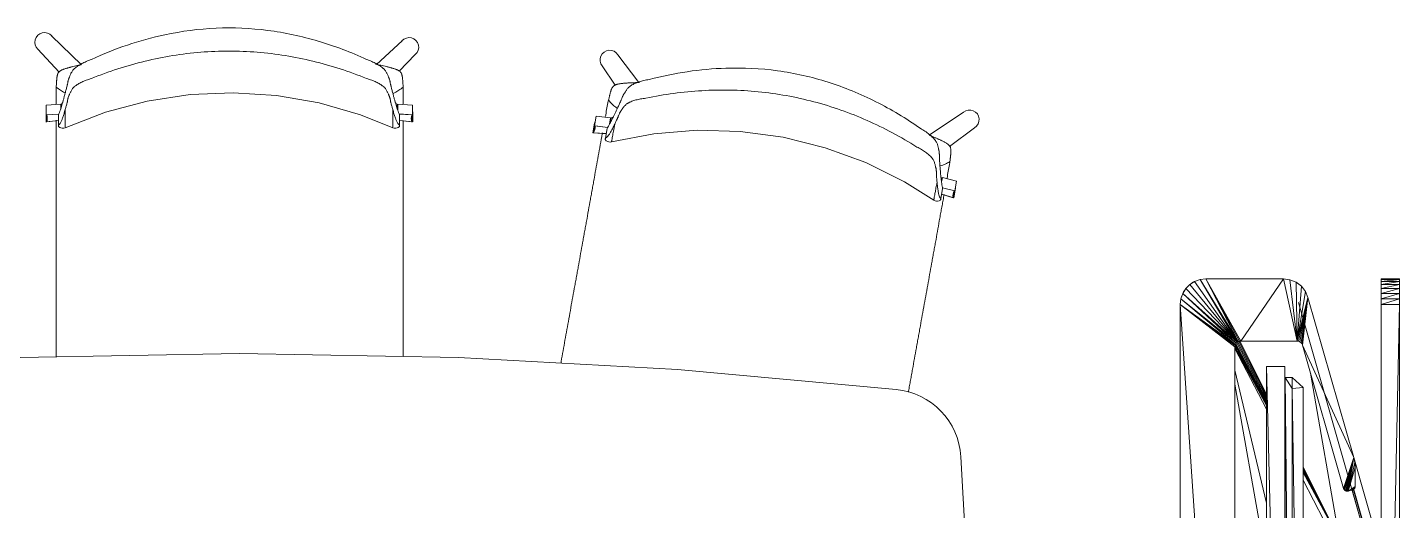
# Model space of a CAD drawing. Header units: millimetres. Extents: x 90978 to 295199, y -4084 to 97293.
# Drawn here: x 170091 to 171967, y 18810 to 19471 of the extents above; entities that cross this region are included whole.
import ezdxf

# ---------------------------------------------------------------- set-up
doc = ezdxf.new("R2010")
doc.units = ezdxf.units.MM
doc.header["$MEASUREMENT"] = 0
doc.layers.get('0').update_dxf_attribs({"linetype": 'CONTINUOUS'})
for name, color, linetype, lineweight in [('A-DETL-THIN', 8, 'CONTINUOUS', 9), ('G-IMPT', 8, 'CONTINUOUS', 9), ('I-FURN', 8, 'CONTINUOUS', 9)]:
    doc.layers.add(name, color=color, linetype=linetype, lineweight=lineweight)

# ---------------------------------------------------------------- blocks, each defined once
blk = doc.blocks.new('Synergy Type 3 - Desk Type 3_dwg_Family - 607669-310583-_3D_-V219-Level 0')
at = {"layer": 'G-IMPT'}
for p, q in [((20.5, -395.5), (328.8, -307.4)), ((29.8, -392.8), (72.1, -380.7)), ((29.8, -392.8), (72.1, -381)), ((30.3, -394.7), (73.5, -382.4))]:
    blk.add_line(p, q, dxfattribs=at)
blk = doc.blocks.new('Synergy Type 3 - Desk Type 3_dwg_Family - 609077-310585-_3D_-768214-Level 0')
at = {"layer": 'G-IMPT'}
for p, q in [((337, -147.7), (335, -146.9)), ((343.4, -150.4), (345.1, -151.7)), ((349.4, -154.9), (350.7, -156)), ((350.7, -156), (351.7, -157.3)), ((355, -161.5), (356.3, -163.2)), ((358.9, -169.6), (359.8, -171.7)), ((116.4, -383.1), (4.4, -415.1))]:
    blk.add_line(p, q, dxfattribs=at)
blk = doc.blocks.new('Synergy Type 3 - Desk Type 3_dwg_Family - 641585-310597-_3D_-768220-Level 0')
at = {"layer": 'G-IMPT'}
for p, q in [((240.9, -263.7), (-739.1, -263.7)), ((240.9, -263.7), (-739.1, -288.7)), ((240.9, -263.7), (240.9, -288.7)), ((-739.1, -288.7), (240.9, -288.7)), ((-724.1, -289.3), (225.9, -288.7)), ((225.9, -289.3), (-724.1, -289.3)), ((210.9, -298.7), (-710.5, -313.7)), ((225.9, -289.3), (-709.1, -298.7)), ((210.9, -298.7), (-709.1, -298.7)), ((-209.1, -288.7), (225.9, -288.7)), ((225.9, -289.3), (210.9, -298.7)), ((210.9, -298.7), (225.9, -298.7)), ((210.9, -298.7), (212.4, -313.7)), ((225.9, -298.7), (212.4, -313.7)), ((225.9, -289.3), (225.9, -288.7)), ((225.9, -289.3), (225.9, -298.7)), ((212.4, -313.7), (-16.1, -313.7))]:
    blk.add_line(p, q, dxfattribs=at)
blk = doc.blocks.new('Synergy Type 3 - Desk Type 3_dwg_Family - 678409-310601-_3D_-V204-Level 0')
at = {"layer": 'G-IMPT'}
for p, q in [((325.9, -145.7), (-824.1, -145.7)), ((325.9, -145.7), (-766.1, -220.7)), ((325.9, -145.7), (267.9, -220.7)), ((325.9, -145.7), (269.7, -220.9)), ((325.9, -145.7), (271.4, -221.5)), ((333.7, -146.6), (271.4, -221.5)), ((333.7, -146.6), (272.9, -222.5)), ((341.1, -149.2), (272.9, -222.5)), ((341.1, -149.2), (274.2, -223.7)), ((333.7, -146.6), (325.9, -145.7)), ((341.1, -149.2), (333.7, -146.6)), ((347.8, -153.3), (341.1, -149.2)), ((347.8, -153.3), (274.2, -223.7)), ((353.3, -158.9), (274.2, -223.7)), ((357.5, -165.5), (274.2, -223.7)), ((353.3, -158.9), (347.8, -153.3)), ((357.5, -165.5), (353.3, -158.9)), ((360.1, -172.9), (357.5, -165.5)), ((360.1, -172.9), (274.2, -223.7)), ((360.1, -172.9), (275.2, -225.2)), ((360.9, -180.7), (275.2, -225.2)), ((360.9, -180.7), (275.7, -226.9)), ((360.9, -180.7), (275.9, -228.7)), ((360.9, -180.7), (360.1, -172.9)), ((360.9, -180.7), (360.9, -286.9)), ((-766.1, -220.7), (267.9, -220.7)), ((269.7, -220.9), (267.9, -220.7)), ((269.7, -220.9), (271.4, -221.5)), ((271.4, -221.5), (272.9, -222.5)), ((272.9, -222.5), (274.2, -223.7)), ((274.2, -223.7), (275.2, -225.2)), ((275.2, -225.2), (275.7, -226.9)), ((275.7, -226.9), (275.9, -228.7)), ((275.9, -228.7), (275.9, -305.5)), ((275.9, -228.7), (360.9, -286.9)), ((275.9, -305.5), (360.9, -286.9)), ((275.9, -305.5), (359.8, -295.8)), ((359.8, -295.8), (356.4, -304.2)), ((359.8, -295.8), (360.9, -286.9)), ((270.1, -313.2), (74, -369.2)), ((116.4, -383.1), (270.1, -313.2)), ((272, -312.4), (270.1, -313.2)), ((270.1, -313.2), (335.6, -320.5)), ((273.7, -311.1), (272, -312.4)), ((272, -312.4), (335.6, -320.5)), ((274.9, -309.5), (273.7, -311.1)), ((273.7, -311.1), (335.6, -320.5)), ((275.7, -307.6), (274.9, -309.5)), ((274.9, -309.5), (335.6, -320.5)), ((275.7, -307.6), (275.9, -305.5)), ((275.7, -307.6), (335.6, -320.5)), ((275.9, -305.5), (356.4, -304.2)), ((275.9, -305.5), (335.6, -320.5)), ((275.9, -305.5), (350.9, -311.4)), ((275.9, -305.5), (343.8, -316.9)), ((335.6, -320.5), (343.8, -316.9)), ((350.9, -311.4), (343.8, -316.9)), ((356.4, -304.2), (350.9, -311.4)), ((116.4, -383.1), (335.6, -320.5)), ((70.3, -374.1), (70.5, -372.8)), ((70.3, -374.1), (70.4, -374.7)), ((116.4, -383.1), (70.3, -374.1)), ((70.4, -374.7), (70.5, -375.4)), ((116.4, -383.1), (70.4, -374.7)), ((71, -371.6), (70.5, -372.8)), ((116.4, -383.1), (70.5, -372.8)), ((71, -371.6), (71.8, -370.6)), ((116.4, -383.1), (71, -371.6)), ((72.8, -369.8), (71.8, -370.6)), ((116.4, -383.1), (71.8, -370.6)), ((74, -369.2), (72.8, -369.8)), ((116.4, -383.1), (72.8, -369.8)), ((116.4, -383.1), (74, -369.2)), ((72.2, -381.4), (70.5, -375.4)), ((109.6, -384.6), (70.5, -375.4)), ((116.4, -383.1), (70.5, -375.4)), ((102.7, -385), (70.5, -375.4)), ((77.1, -385), (70.5, -375.4)), ((72.8, -382.6), (72.2, -381.4)), ((72.2, -381.4), (72.8, -382.6)), ((72.8, -382.6), (72.2, -381.4)), ((72.2, -381.4), (77.1, -385)), ((72.8, -382.6), (73.6, -383.6)), ((72.8, -382.6), (73.6, -383.6)), ((72.8, -382.6), (77.1, -385)), ((72.8, -382.6), (73.6, -383.6)), ((72.8, -382.6), (77.1, -385)), ((73.6, -383.6), (74.6, -384.4)), ((73.6, -383.6), (74.6, -384.4)), ((73.6, -383.6), (77.1, -385)), ((73.6, -383.6), (74.6, -384.4)), ((73.6, -383.6), (77.1, -385)), ((74.6, -384.4), (75.8, -384.9)), ((74.6, -384.4), (75.8, -384.9)), ((74.6, -384.4), (77.1, -385)), ((74.6, -384.4), (75.8, -384.9)), ((74.6, -384.4), (77.1, -385)), ((75.8, -384.9), (77.1, -385)), ((75.8, -384.9), (77.1, -385)), ((75.8, -384.9), (77.1, -385)), ((102.7, -385), (77.1, -385)), ((109.6, -384.6), (102.7, -385)), ((109.6, -384.6), (116.4, -383.1))]:
    blk.add_line(p, q, dxfattribs=at)
blk = doc.blocks.new('Synergy Type 3 - Desk Type 3_dwg_Family - 680513-310603-_3D_-768223-Level 0')
at = {"layer": 'G-IMPT'}
for p, q in [((-27.1, -263.7), (217.1, -220.7)), ((54.2, -263.7), (236, -220.7)), ((182.5, -263.7), (265.8, -220.7)), ((187.9, -263.7), (267, -220.7)), ((189.3, -263.7), (268.8, -220.8)), ((191.1, -263.7), (270.6, -221.2)), ((193.2, -263.7), (272.2, -222)), ((195.6, -263.7), (273.5, -223.1)), ((198.2, -263.7), (274.6, -224.4)), ((200.8, -263.7), (275.4, -225.8)), ((203.3, -263.7), (275.8, -227.3)), ((-11.1, -363.7), (85.7, -313.7)), ((3.9, -363.7), (96.6, -313.7)), ((3.9, -363.7), (95.9, -313.7)), ((3.9, -363.7), (97.5, -313.7)), ((3.9, -363.7), (98.6, -313.7)), ((3.9, -363.7), (99.8, -313.7)), ((3.9, -363.7), (101.1, -313.7)), ((3.9, -363.7), (102.4, -313.7)), ((3.9, -363.7), (103.6, -313.7)), ((3.9, -363.7), (232.1, -324.1)), ((74, -382.8), (1.1, -403.6))]:
    blk.add_line(p, q, dxfattribs=at)
blk = doc.blocks.new('Synergy Type 3 - Desk Type 3_dwg_Family - 687609-310611-_3D_-768227-Level 0')
at = {"layer": 'G-IMPT'}
for p, q in [((325.9, -420.7), (-824.1, -420.7)), ((325.9, -445.7), (-824.1, -420.7)), ((333.7, -420.7), (325.9, -420.7)), ((333.7, -445.7), (325.9, -420.7)), ((325.9, -445.7), (325.9, -420.7)), ((341.1, -420.7), (333.7, -420.7)), ((341.1, -445.7), (333.7, -420.7)), ((333.7, -445.7), (333.7, -420.7)), ((347.8, -420.7), (341.1, -420.7)), ((347.8, -445.7), (341.1, -420.7)), ((341.1, -445.7), (341.1, -420.7)), ((353.3, -420.7), (347.8, -420.7)), ((347.8, -445.7), (347.8, -420.7)), ((353.3, -445.7), (347.8, -420.7)), ((357.5, -420.7), (353.3, -420.7)), ((353.3, -445.7), (353.3, -420.7)), ((357.5, -445.7), (353.3, -420.7)), ((357.5, -420.7), (360.1, -420.7)), ((357.5, -445.7), (357.5, -420.7)), ((360.1, -445.7), (357.5, -420.7)), ((360.1, -420.7), (360.9, -420.7)), ((360.1, -445.7), (360.1, -420.7)), ((360.9, -445.7), (360.1, -420.7)), ((360.9, -445.7), (360.9, -420.7)), ((-824.1, -445.7), (325.9, -445.7)), ((333.7, -445.7), (325.9, -445.7)), ((341.1, -445.7), (333.7, -445.7)), ((347.8, -445.7), (341.1, -445.7)), ((347.8, -445.7), (353.3, -445.7)), ((353.3, -445.7), (357.5, -445.7)), ((357.5, -445.7), (360.1, -445.7)), ((360.1, -445.7), (360.9, -445.7))]:
    blk.add_line(p, q, dxfattribs=at)

msp = doc.modelspace()

# ---------------------------------------------------------------- linework, layer by layer
at = {"layer": 'A-DETL-THIN'}
for p, q in [((170381.1, 19025), (170081.3, 19019.5)), ((170680.8, 19019.5), (170381.1, 19025)), ((170980.2, 19003.1), (170680.8, 19019.5)), ((171278.9, 18975.8), (170980.2, 19003.1)), ((171376.5, 18724.4), (171367.5, 18883.8))]:
    msp.add_line(p, q, dxfattribs=at)
msp.add_arc((171270, 18878.6), 97.6, 3.0485, 84.7725, dxfattribs=at)
at = {"layer": 'I-FURN'}
for p, q in [((170165.2, 19420.1), (170124.5, 19459.5)), ((170105.8, 19441.3), (170134.8, 19409.8)), ((170603.5, 19452.8), (170568.4, 19420.6)), ((170599.6, 19411.3), (170621.7, 19434.1)), ((170877.3, 19418.4), (170895, 19392.1)), ((170927.3, 19395.7), (170898.5, 19433.6)), ((170255.3, 19370.4), (170313.8, 19379.3)), ((170313.8, 19379.3), (170372.8, 19381.9)), ((170372.8, 19381.9), (170431.9, 19378.1)), ((170431.9, 19378.1), (170490.1, 19367.9)), ((170117.1, 19364.8), (170137, 19366.2)), ((170117.1, 19351.5), (170117.1, 19364.8)), ((170137, 19366.2), (170137, 19360.3)), ((170138, 19366.2), (170138, 19363.2)), ((170198.2, 19355.2), (170255.3, 19370.4)), ((170490.1, 19367.9), (170546.9, 19351.4)), ((170596.9, 19360.3), (170596.9, 19366.2)), ((170597.8, 19366.2), (170617.7, 19364.8)), ((170597.8, 19357.4), (170597.8, 19366.2)), ((170617.7, 19364.8), (170617.7, 19351.5)), ((170116.8, 19355.1), (170116.8, 19341.8)), ((170116.8, 19341.8), (170134, 19343.8)), ((170134.5, 19352.7), (170117.1, 19351.5)), ((170117.7, 19341.8), (170134, 19343.7)), ((170134, 19337.6), (170134, 19351.2)), ((170143.1, 19333.9), (170198.2, 19355.2)), ((170546.9, 19351.4), (170590.8, 19333.9)), ((170617.7, 19351.5), (170599.4, 19352.8)), ((170616.8, 19351.5), (170599.4, 19352.7)), ((170599.9, 19337.6), (170599.9, 19351.2)), ((170599.9, 19344), (170618.1, 19341.8)), ((170599.9, 19343.8), (170617.1, 19341.8)), ((170618.1, 19341.8), (170618.1, 19355.1)), ((170866.5, 19336.5), (170868.9, 19349.6)), ((170868.9, 19349.6), (170888.7, 19347.4)), ((170888.7, 19347.4), (170887.1, 19338.7)), ((170889.6, 19347.2), (170888.6, 19341.4)), ((171371.1, 19355.2), (171324.1, 19323.6)), ((170134, 19335.5), (170135.5, 19334.4)), ((170135.5, 19334.4), (170137.2, 19333.7)), ((170137.2, 19333.7), (170138.7, 19333.4)), ((170138.7, 19333.4), (170141, 19333.4)), ((170141, 19333.4), (170143.1, 19333.9)), ((170592.9, 19333.4), (170590.8, 19333.9)), ((170595.2, 19333.4), (170592.9, 19333.4)), ((170596.7, 19333.7), (170595.2, 19333.4)), ((170598.4, 19334.4), (170596.7, 19333.7)), ((170599.9, 19335.5), (170598.4, 19334.4)), ((170866.8, 19340.1), (170864.5, 19327)), ((170864.5, 19327), (170882.7, 19325.9)), ((170865.4, 19326.8), (170882.7, 19325.7)), ((170884.8, 19334.4), (170866.5, 19336.5)), ((170884.7, 19334.4), (170867.4, 19336.3)), ((170884, 19333), (170881.6, 19319.6)), ((170889.9, 19314.4), (170947.9, 19325.5)), ((170947.9, 19325.5), (171006.8, 19330.4)), ((171006.8, 19330.4), (171065.9, 19328.8)), ((171065.9, 19328.8), (171124.5, 19320.8)), ((171352.1, 19308.1), (171386.3, 19333.9)), ((170882.7, 19316.1), (170881.2, 19317.6)), ((170884.7, 19314.9), (170882.7, 19316.1)), ((170886.1, 19314.5), (170884.7, 19314.9)), ((170888, 19314.2), (170886.1, 19314.5)), ((170889.9, 19314.4), (170888, 19314.2)), ((171124.5, 19320.8), (171181.9, 19306.5)), ((171181.9, 19306.5), (171237.4, 19286.2)), ((171237.4, 19286.2), (171290.4, 19259.9)), ((171340.7, 19262.8), (171341.3, 19265.7)), ((171341.2, 19259.7), (171342.2, 19265.6)), ((171342.2, 19265.6), (171361.6, 19260.7)), ((171290.4, 19259.9), (171330.5, 19234.9)), ((171342.6, 19250.3), (171340.1, 19236.9)), ((171359.2, 19247.6), (171342.3, 19251.8)), ((171357.8, 19237.9), (171360.2, 19251.1)), ((171361.6, 19260.7), (171359.2, 19247.6)), ((171330.5, 19234.9), (171332.2, 19234.1)), ((171332.2, 19234.1), (171334.1, 19233.6)), ((171334.1, 19233.6), (171335.6, 19233.6)), ((171335.6, 19233.6), (171337.8, 19234)), ((171337.8, 19234), (171339.8, 19234.8)), ((171341.2, 19242.9), (171356.9, 19238.1)), ((171341.3, 19243), (171357.8, 19237.9))]:
    msp.add_line(p, q, dxfattribs=at)
for centre, start, end in [((170114.6, 19451), 40.4176, 228.0338), ((170613.2, 19444.1), 310.3941, 138.0104), ((170887.4, 19426.8), 31.7636, 219.3798), ((171379.4, 19345.1), 301.7401, 129.3564)]:
    msp.add_arc(centre, 13.1, start, end, dxfattribs=at)
for centre, major_axis, start_param, end_param in [((170100.3, 19360.5), (17.4, 0), 5.960696, 6.044337), ((170100.3, 19347.1), (17.4, 0), 5.960696, 6.540192), ((170101.2, 19347.2), (17.4, 0), 5.960696, 6.540192), ((170633.6, 19347.1), (17.4, 0), 2.884586, 3.464082), ((170634.6, 19347.2), (17.4, 0), 2.884586, 3.464082), ((170634.6, 19360.5), (17.4, 0), 3.380441, 3.464082), ((170851.6, 19348.3), (-17.1, 3.1), 2.819103, 2.902745), ((170849.2, 19335.2), (-17.1, 3.1), 2.819103, 3.398599), ((170850.1, 19335), (-17.1, 3.1), 2.819103, 3.398599), ((171374, 19240.5), (-17.1, 3.1), 6.026179, 6.605675), ((171375, 19240.3), (-17.1, 3.1), 6.026179, 6.605675), ((171377.3, 19253.4), (-17.1, 3.1), 0.238848, 0.322489)]:
    msp.add_ellipse(centre, major_axis=major_axis, ratio=0.978487, start_param=start_param, end_param=end_param, dxfattribs=at)
for points, knots in [([(170178.8, 19427.3), (170194.9, 19434.8), (170227.7, 19448), (170284.7, 19463.7), (170349.2, 19472.2), (170420.1, 19469.1), (170477.9, 19456.6), (170522.7, 19441.5), (170544.4, 19432.3), (170555.1, 19427.3)], [-1, -1, -1, -1, -0.863636, -0.727273, -0.545455, -0.363636, -0.181818, -0.090909, 0, 0, 0, 0]), ([(170555.1, 19401.2), (170543.1, 19406.1), (170519, 19414.9), (170469.4, 19429), (170405.7, 19439.3), (170328.2, 19439.3), (170264.5, 19429), (170214.9, 19414.9), (170190.8, 19406.1), (170178.8, 19401.2)], [-1, -1, -1, -1, -0.9, -0.8, -0.6, -0.4, -0.2, -0.1, 0, 0, 0, 0]), ([(170130.8, 19389.5), (170130.8, 19390.6), (170130.9, 19392.3), (170131, 19394.2), (170131.1, 19395.3), (170131.2, 19396.2), (170131.2, 19397), (170131.3, 19398), (170131.4, 19399.2), (170131.5, 19400.4), (170131.6, 19401.3), (170131.7, 19401.8), (170131.7, 19402.2), (170131.8, 19402.6), (170131.8, 19403.1), (170132, 19404), (170132.2, 19405.2), (170132.5, 19406.5), (170132.9, 19407.8), (170133.6, 19409), (170134.5, 19410.2), (170135.4, 19411.1), (170136.3, 19411.7), (170137, 19412.2), (170137.7, 19412.6), (170138.7, 19413.1), (170140, 19413.6), (170141.7, 19414.3), (170143.4, 19414.9), (170145.2, 19415.4), (170146.8, 19415.9), (170148.3, 19416.3), (170150, 19416.7), (170151.8, 19417.2), (170154.3, 19417.8), (170158.7, 19418.8), (170162.5, 19419.6), (170164.8, 19420.1)], [0, 0, 0, 0, 0.0625, 0.09375, 0.109375, 0.125, 0.140625, 0.15625, 0.1875, 0.21875, 0.234375, 0.242188, 0.25, 0.257812, 0.265625, 0.28125, 0.3125, 0.34375, 0.375, 0.40625, 0.4375, 0.46875, 0.484375, 0.5, 0.515625, 0.53125, 0.5625, 0.59375, 0.625, 0.65625, 0.6875, 0.71875, 0.75, 0.78125, 0.8125, 0.875, 1, 1, 1, 1]), ([(170136.4, 19358.4), (170137.1, 19360.2), (170138.1, 19363.5), (170139.6, 19368.5), (170140.7, 19372.6), (170141.8, 19376.8), (170143, 19381.3), (170144.1, 19385.4), (170145, 19388.7), (170145.5, 19390.9), (170145.9, 19392.6), (170146.3, 19394.3), (170146.5, 19395.9), (170146.9, 19397.7), (170147.2, 19399), (170147.6, 19400.2), (170147.9, 19401.1), (170148.1, 19401.6), (170148.3, 19401.9), (170148.4, 19402.3), (170148.6, 19402.8), (170149, 19403.7), (170149.5, 19405.1), (170150.2, 19406.7), (170150.9, 19408.4), (170151.9, 19410.1), (170153, 19411.8), (170154.1, 19413.3), (170155.1, 19414.2), (170155.7, 19414.8), (170156.1, 19415.2), (170156.6, 19415.6), (170157.3, 19416.2), (170158.5, 19417.1), (170160.4, 19418.5), (170162.8, 19420.1), (170166.5, 19422.1), (170171.6, 19424.6), (170176.3, 19426.4), (170178.8, 19427.3)], [0, 0, 0, 0, 0.142857, 0.214286, 0.285714, 0.357143, 0.428571, 0.5, 0.535714, 0.571429, 0.589286, 0.607143, 0.642857, 0.660714, 0.678571, 0.696429, 0.705357, 0.709821, 0.714286, 0.71875, 0.723214, 0.732143, 0.75, 0.767857, 0.785714, 0.803571, 0.821429, 0.839286, 0.848214, 0.852679, 0.857143, 0.861607, 0.866071, 0.875, 0.892857, 0.910714, 0.928571, 0.964286, 1, 1, 1, 1]), ([(170555.1, 19427.3), (170557.6, 19426.4), (170562.3, 19424.6), (170567.4, 19422.1), (170571.1, 19420.1), (170573.5, 19418.5), (170575.4, 19417.1), (170576.6, 19416.2), (170577.3, 19415.6), (170577.7, 19415.2), (170578.2, 19414.8), (170578.8, 19414.2), (170579.7, 19413.3), (170580.9, 19411.8), (170582, 19410.1), (170583, 19408.4), (170583.7, 19406.7), (170584.4, 19405.1), (170584.9, 19403.7), (170585.3, 19402.8), (170585.5, 19402.3), (170585.6, 19401.9), (170585.8, 19401.6), (170586, 19401.1), (170586.3, 19400.2), (170586.7, 19399), (170587, 19397.7), (170587.4, 19395.9), (170587.6, 19394.3), (170588, 19392.6), (170588.3, 19391.3), (170588.6, 19390), (170589, 19388.3), (170589.8, 19385.4), (170590.9, 19381.3), (170592.1, 19376.8), (170593.2, 19372.6), (170594.3, 19368.5), (170595.4, 19364.7), (170596.5, 19361.3), (170597.2, 19359.3), (170597.5, 19358.4)], [0, 0, 0, 0, 0.035714, 0.071429, 0.089286, 0.107143, 0.125, 0.133929, 0.138393, 0.142857, 0.147321, 0.151786, 0.160714, 0.178571, 0.196429, 0.214286, 0.232143, 0.25, 0.267857, 0.276786, 0.28125, 0.285714, 0.290179, 0.294643, 0.303571, 0.321429, 0.339286, 0.357143, 0.392857, 0.410714, 0.428571, 0.446429, 0.464286, 0.5, 0.571429, 0.642857, 0.714286, 0.785714, 0.857143, 0.928571, 1, 1, 1, 1]), ([(170571, 19420.1), (170573.3, 19419.6), (170577.1, 19418.8), (170581.5, 19417.8), (170584, 19417.2), (170585.8, 19416.7), (170587.5, 19416.3), (170589, 19415.9), (170590.6, 19415.4), (170592.4, 19414.9), (170594.1, 19414.3), (170595.8, 19413.6), (170597.1, 19413.1), (170598.1, 19412.6), (170598.8, 19412.2), (170599.5, 19411.7), (170600.4, 19411.1), (170601.3, 19410.2), (170602.2, 19409), (170602.9, 19407.8), (170603.3, 19406.5), (170603.6, 19405.2), (170603.8, 19404), (170604, 19403.1), (170604, 19402.6), (170604.1, 19402.2), (170604.1, 19401.8), (170604.2, 19401.3), (170604.3, 19400.4), (170604.4, 19399.2), (170604.5, 19398), (170604.6, 19397), (170604.6, 19396.2), (170604.7, 19395.3), (170604.8, 19394.2), (170604.9, 19392.3), (170605, 19390.6), (170605, 19389.5)], [0, 0, 0, 0, 0.125, 0.1875, 0.21875, 0.25, 0.28125, 0.3125, 0.34375, 0.375, 0.40625, 0.4375, 0.46875, 0.484375, 0.5, 0.515625, 0.53125, 0.5625, 0.59375, 0.625, 0.65625, 0.6875, 0.71875, 0.734375, 0.742188, 0.75, 0.757812, 0.765625, 0.78125, 0.8125, 0.84375, 0.859375, 0.875, 0.890625, 0.90625, 0.9375, 1, 1, 1, 1]), ([(170941.6, 19400), (170958.8, 19404.5), (170993.4, 19411.6), (171052.2, 19417), (171117.3, 19413.9), (171186.5, 19398.2), (171241.2, 19375.7), (171282.5, 19352.8), (171302.3, 19340), (171311.9, 19333.2)], [-1, -1, -1, -1, -0.863636, -0.727273, -0.545455, -0.363636, -0.181818, -0.090909, 0, 0, 0, 0]), ([(170178.8, 19401.2), (170176.3, 19400.5), (170171.7, 19399), (170166.6, 19396.9), (170163, 19395.1), (170160.6, 19393.7), (170158.7, 19392.5), (170157.5, 19391.6), (170156.8, 19391.1), (170156.3, 19390.7), (170155.9, 19390.3), (170155.3, 19389.8), (170154.3, 19388.9), (170153.1, 19387.5), (170151.9, 19385.8), (170151, 19384.1), (170150.1, 19382.4), (170149.4, 19380.7), (170148.9, 19379.5), (170148.5, 19378.6), (170148.3, 19378.1), (170148.1, 19377.8), (170147.9, 19377.4), (170147.7, 19377), (170147.4, 19376.2), (170147.1, 19375.2), (170146.8, 19374), (170146.5, 19372.5), (170146.2, 19371.1), (170146, 19369.6), (170145.7, 19368.4), (170145.4, 19367.2), (170144.9, 19365.6), (170144.2, 19362.8), (170143.5, 19360.5), (170143.1, 19358.9)], [0, 0, 0, 0, 0.0625, 0.125, 0.15625, 0.1875, 0.21875, 0.234375, 0.242188, 0.25, 0.257812, 0.265625, 0.28125, 0.3125, 0.34375, 0.375, 0.40625, 0.4375, 0.46875, 0.484375, 0.492188, 0.5, 0.507812, 0.515625, 0.53125, 0.5625, 0.59375, 0.625, 0.6875, 0.71875, 0.75, 0.78125, 0.8125, 0.875, 1, 1, 1, 1]), ([(170590.8, 19358.9), (170590.4, 19360.5), (170589.7, 19362.8), (170589, 19365.6), (170588.5, 19367.2), (170588.2, 19368.4), (170587.9, 19369.6), (170587.7, 19371.1), (170587.4, 19372.5), (170587.1, 19374), (170586.8, 19375.2), (170586.5, 19376.2), (170586.2, 19377), (170586, 19377.4), (170585.8, 19377.8), (170585.6, 19378.1), (170585.4, 19378.6), (170585, 19379.5), (170584.5, 19380.7), (170583.8, 19382.4), (170582.9, 19384.1), (170582, 19385.8), (170580.8, 19387.5), (170579.6, 19388.9), (170578.6, 19389.8), (170578, 19390.3), (170577.6, 19390.7), (170577.1, 19391.1), (170576.4, 19391.6), (170575.2, 19392.5), (170573.3, 19393.7), (170570.9, 19395.1), (170567.3, 19396.9), (170562.2, 19399), (170557.6, 19400.5), (170555.1, 19401.2)], [0, 0, 0, 0, 0.125, 0.1875, 0.21875, 0.25, 0.28125, 0.3125, 0.375, 0.40625, 0.4375, 0.46875, 0.484375, 0.492188, 0.5, 0.507812, 0.515625, 0.53125, 0.5625, 0.59375, 0.625, 0.65625, 0.6875, 0.71875, 0.734375, 0.742188, 0.75, 0.757812, 0.765625, 0.78125, 0.8125, 0.84375, 0.875, 0.9375, 1, 1, 1, 1]), ([(170887.6, 19339.6), (170888.6, 19341.4), (170890.2, 19344.3), (170892.6, 19349), (170894.4, 19352.9), (170896.3, 19356.8), (170898.2, 19361), (170900, 19364.8), (170901.5, 19368), (170902.4, 19370), (170903.1, 19371.6), (170903.7, 19373.2), (170904.3, 19374.8), (170904.9, 19376.5), (170905.5, 19377.7), (170906.1, 19378.8), (170906.5, 19379.6), (170906.8, 19380), (170907.1, 19380.4), (170907.3, 19380.7), (170907.6, 19381.2), (170908.1, 19382), (170908.8, 19383.2), (170909.8, 19384.8), (170910.8, 19386.3), (170912.1, 19387.8), (170913.5, 19389.3), (170914.9, 19390.5), (170916, 19391.3), (170916.7, 19391.7), (170917.2, 19392.1), (170917.7, 19392.4), (170918.5, 19392.8), (170919.8, 19393.5), (170921.9, 19394.5), (170924.6, 19395.6), (170928.5, 19397), (170934, 19398.5), (170939, 19399.5), (170941.6, 19400)], [0, 0, 0, 0, 0.142857, 0.214286, 0.285714, 0.357143, 0.428571, 0.5, 0.535714, 0.571429, 0.589286, 0.607143, 0.642857, 0.660714, 0.678571, 0.696429, 0.705357, 0.709821, 0.714286, 0.71875, 0.723214, 0.732143, 0.75, 0.767857, 0.785714, 0.803571, 0.821429, 0.839286, 0.848214, 0.852679, 0.857143, 0.861607, 0.866071, 0.875, 0.892857, 0.910714, 0.928571, 0.964286, 1, 1, 1, 1]), ([(170130.8, 19389.5), (170132.7, 19388), (170136.5, 19385.1), (170140.7, 19382.6), (170143.1, 19381.4), (170143.4, 19381.2)], [0, 0, 0, 0, 0.02777778, 0.05555556, 0.06066679, 0.06066679, 0.06066679, 0.06066679]), ([(170591, 19380.6), (170591.8, 19380.9), (170594.6, 19382.3), (170599.3, 19385.1), (170603.1, 19388), (170605, 19389.5)], [0.93303317, 0.93303317, 0.93303317, 0.93303317, 0.94444444, 0.97222222, 1, 1, 1, 1]), ([(170885.8, 19371.6), (170886, 19372.7), (170886.4, 19374.3), (170886.9, 19376.2), (170887.1, 19377.3), (170887.3, 19378.1), (170887.5, 19378.9), (170887.8, 19379.8), (170888.1, 19381), (170888.4, 19382.2), (170888.7, 19383.1), (170888.8, 19383.6), (170888.9, 19383.9), (170889.1, 19384.3), (170889.2, 19384.8), (170889.5, 19385.7), (170889.9, 19386.8), (170890.5, 19388.1), (170891.1, 19389.2), (170892, 19390.3), (170893.1, 19391.3), (170894.2, 19392), (170895.2, 19392.5), (170895.9, 19392.8), (170896.7, 19393.1), (170897.7, 19393.4), (170899.1, 19393.7), (170900.9, 19394.1), (170902.7, 19394.3), (170904.5, 19394.6), (170906.2, 19394.7), (170907.8, 19394.9), (170909.5, 19395), (170911.4, 19395.1), (170913.9, 19395.3), (170918.5, 19395.5), (170922.3, 19395.6), (170924.7, 19395.7)], [0, 0, 0, 0, 0.0625, 0.09375, 0.109375, 0.125, 0.140625, 0.15625, 0.1875, 0.21875, 0.234375, 0.242188, 0.25, 0.257812, 0.265625, 0.28125, 0.3125, 0.34375, 0.375, 0.40625, 0.4375, 0.46875, 0.484375, 0.5, 0.515625, 0.53125, 0.5625, 0.59375, 0.625, 0.65625, 0.6875, 0.71875, 0.75, 0.78125, 0.8125, 0.875, 1, 1, 1, 1]), ([(171307.3, 19307.5), (171296.4, 19314.4), (171274.2, 19327.4), (171227.9, 19350), (171167, 19371.5), (171090.8, 19385.2), (171026.2, 19386.4), (170975, 19381.3), (170949.6, 19377), (170937, 19374.3)], [-1, -1, -1, -1, -0.9, -0.8, -0.6, -0.4, -0.2, -0.1, 0, 0, 0, 0]), ([(170885.8, 19371.6), (170887.3, 19369.7), (170890.6, 19366.3), (170894.7, 19362.6), (170897.3, 19360.8), (170898.1, 19360.3)], [0, 0, 0, 0, 0.02777778, 0.05555556, 0.06747035, 0.06747035, 0.06747035, 0.06747035]), ([(170937, 19374.3), (170934.4, 19374), (170929.6, 19373.4), (170924.2, 19372.2), (170920.4, 19371.1), (170917.7, 19370.1), (170915.7, 19369.2), (170914.3, 19368.6), (170913.6, 19368.2), (170913, 19367.9), (170912.5, 19367.6), (170911.8, 19367.2), (170910.7, 19366.5), (170909.3, 19365.3), (170907.8, 19363.8), (170906.5, 19362.3), (170905.4, 19360.8), (170904.4, 19359.3), (170903.7, 19358.2), (170903.1, 19357.4), (170902.8, 19356.9), (170902.6, 19356.6), (170902.4, 19356.3), (170902.1, 19355.9), (170901.7, 19355.2), (170901.1, 19354.3), (170900.6, 19353.2), (170900.1, 19351.8), (170899.6, 19350.4), (170899, 19349), (170898.6, 19347.9), (170898, 19346.7), (170897.3, 19345.2), (170896.1, 19342.6), (170895, 19340.4), (170894.3, 19339)], [0, 0, 0, 0, 0.0625, 0.125, 0.15625, 0.1875, 0.21875, 0.234375, 0.242188, 0.25, 0.257812, 0.265625, 0.28125, 0.3125, 0.34375, 0.375, 0.40625, 0.4375, 0.46875, 0.484375, 0.492188, 0.5, 0.507812, 0.515625, 0.53125, 0.5625, 0.59375, 0.625, 0.6875, 0.71875, 0.75, 0.78125, 0.8125, 0.875, 1, 1, 1, 1]), ([(170130.6, 19020.5), (170130.6, 19022.5), (170130.6, 19029.4), (170130.6, 19041.2), (170130.6, 19055.8), (170130.6, 19068.2), (170130.6, 19078.2), (170130.6, 19085.8), (170130.6, 19093.4), (170130.6, 19103.5), (170130.6, 19116), (170130.6, 19128.4), (170130.6, 19138.5), (170130.6, 19146.1), (170130.6, 19153.7), (170130.6, 19163.8), (170130.6, 19176.3), (170130.6, 19191.3), (170130.6, 19206.5), (170130.6, 19221.6), (170130.6, 19236.5), (170130.6, 19248.9), (170130.6, 19259), (170130.6, 19266.6), (170130.6, 19274.2), (170130.6, 19284.1), (170130.6, 19296.3), (170130.6, 19308.7), (170130.6, 19318.8), (170130.6, 19326.5), (170130.6, 19334.3), (170130.6, 19340.1), (170130.6, 19343.4), (170130.6, 19344.1)], [-0.8717754, -0.8717754, -0.8717754, -0.8717754, -0.8571429, -0.8214286, -0.7857143, -0.75, -0.7321429, -0.7142857, -0.6964286, -0.6785714, -0.6428571, -0.6071429, -0.5892857, -0.5714286, -0.5535714, -0.5357143, -0.5, -0.4642857, -0.4285714, -0.3928571, -0.3571429, -0.3214286, -0.3035714, -0.2857143, -0.2678571, -0.25, -0.2142857, -0.1785714, -0.1607143, -0.1428571, -0.125, -0.1071429, -0.1022726, -0.1022726, -0.1022726, -0.1022726]), ([(170143.1, 19334.6), (170143.1, 19334.9), (170143.1, 19335.5), (170143.1, 19337.5), (170143.1, 19341.4), (170143.1, 19348.6), (170143.1, 19355.1), (170143.1, 19358.9)], [0.4444444, 0.4444444, 0.4444444, 0.4444444, 0.5138889, 0.5833333, 0.7222222, 0.8611111, 1, 1, 1, 1]), ([(170590.8, 19358.9), (170590.8, 19355.9), (170590.8, 19350.5), (170590.8, 19344.1), (170590.8, 19339.4), (170590.8, 19336.7), (170590.8, 19335.3), (170590.8, 19334.8), (170590.8, 19334.6)], [0, 0, 0, 0, 0.1111111, 0.2222222, 0.3333333, 0.4444444, 0.5, 0.5555556, 0.5555556, 0.5555556, 0.5555556]), ([(170605.2, 19344), (170605.2, 19343.6), (170605.2, 19338.1), (170605.2, 19327.3), (170605.2, 19311.8), (170605.2, 19296.8), (170605.2, 19284.3), (170605.2, 19274.2), (170605.2, 19266.6), (170605.2, 19258.9), (170605.2, 19248.8), (170605.2, 19236.3), (170605.2, 19223.9), (170605.2, 19213.9), (170605.2, 19206.3), (170605.2, 19198.7), (170605.2, 19188.8), (170605.2, 19176.4), (170605.2, 19164.1), (170605.2, 19154), (170605.2, 19146.4), (170605.2, 19138.8), (170605.2, 19128.7), (170605.2, 19116.1), (170605.2, 19101), (170605.2, 19085.6), (170605.2, 19070.4), (170605.2, 19055.6), (170605.2, 19040.9), (170605.2, 19029.4), (170605.2, 19022.7), (170605.2, 19020.9)], [-0.896036, -0.896036, -0.896036, -0.896036, -0.8928571, -0.8571429, -0.8214286, -0.7857143, -0.75, -0.7321429, -0.7142857, -0.6964286, -0.6785714, -0.6428571, -0.6071429, -0.5892857, -0.5714286, -0.5535714, -0.5357143, -0.5, -0.4642857, -0.4464286, -0.4285714, -0.4107143, -0.3928571, -0.3571429, -0.3214286, -0.2857143, -0.25, -0.2142857, -0.1785714, -0.1428571, -0.1300635, -0.1300635, -0.1300635, -0.1300635]), ([(170892.2, 19348.4), (170891.7, 19348.2), (170890.8, 19347.8), (170890, 19347.3), (170889.6, 19347.1)], [-0.5281276, -0.5281276, -0.5281276, -0.5281276, -0.3333333, -0.1189454, -0.1189454, -0.1189454, -0.1189454]), ([(170134, 19337.6), (170134, 19337), (170134, 19336.2), (170134, 19335.5), (170134, 19335.4), (170134, 19336.1), (170134, 19336.9), (170134, 19337.2)], [0, 0, 0, 0, 0.125, 0.25, 0.375, 0.5, 0.5828112, 0.5828112, 0.5828112, 0.5828112]), ([(170599.9, 19337.2), (170599.9, 19336.8), (170599.9, 19336.1), (170599.9, 19335.4), (170599.9, 19335.5), (170599.9, 19336.2), (170599.9, 19337), (170599.9, 19337.6)], [0.4162183, 0.4162183, 0.4162183, 0.4162183, 0.5, 0.625, 0.75, 0.875, 1, 1, 1, 1]), ([(170820.7, 19011.9), (170820.8, 19012.6), (170821.8, 19018.2), (170823.7, 19028.6), (170826.3, 19043), (170828.9, 19057.6), (170831.6, 19072.6), (170834.3, 19087.7), (170837, 19102.6), (170839.3, 19115), (170841.1, 19124.9), (170842.4, 19132.4), (170843.8, 19139.9), (170845.5, 19149.8), (170847.7, 19162), (170849.9, 19174.1), (170851.7, 19183.9), (170853, 19191.4), (170854.4, 19198.8), (170856.2, 19208.6), (170858.4, 19220.9), (170860.6, 19233.2), (170862.4, 19243.1), (170863.7, 19250.6), (170865.1, 19258.2), (170866.9, 19268.1), (170869.1, 19280.4), (170871.8, 19295.2), (170874.5, 19310.4), (170876.4, 19321), (170877.4, 19326.5), (170877.5, 19326.9)], [-0.8626717, -0.8626717, -0.8626717, -0.8626717, -0.8571429, -0.8214286, -0.7857143, -0.75, -0.7142857, -0.6785714, -0.6428571, -0.6071429, -0.5892857, -0.5714286, -0.5535714, -0.5357143, -0.5, -0.4642857, -0.4464286, -0.4285714, -0.4107143, -0.3928571, -0.3571429, -0.3214286, -0.3035714, -0.2857143, -0.2678571, -0.25, -0.2142857, -0.1785714, -0.1428571, -0.1071429, -0.103964, -0.103964, -0.103964, -0.103964]), ([(170890, 19315.1), (170890, 19315.3), (170890.2, 19315.9), (170890.5, 19317.9), (170891.2, 19321.7), (170892.5, 19328.8), (170893.6, 19335.3), (170894.3, 19339)], [0.4444444, 0.4444444, 0.4444444, 0.4444444, 0.5138889, 0.5833333, 0.7222222, 0.8611111, 1, 1, 1, 1]), ([(171311.9, 19333.2), (171314.3, 19331.8), (171318.6, 19329.2), (171323.2, 19325.8), (171326.4, 19323.2), (171328.5, 19321.2), (171330.1, 19319.5), (171331.1, 19318.4), (171331.7, 19317.7), (171332.1, 19317.2), (171332.5, 19316.7), (171332.9, 19316.1), (171333.7, 19314.9), (171334.6, 19313.3), (171335.4, 19311.4), (171336, 19309.6), (171336.4, 19307.8), (171336.8, 19306), (171337.1, 19304.6), (171337.3, 19303.7), (171337.4, 19303.1), (171337.5, 19302.7), (171337.6, 19302.3), (171337.7, 19301.8), (171337.8, 19300.9), (171338, 19299.7), (171338.1, 19298.3), (171338.1, 19296.5), (171338.1, 19294.8), (171338.1, 19293.1), (171338.2, 19291.8), (171338.3, 19290.5), (171338.4, 19288.7), (171338.6, 19285.7), (171339, 19281.5), (171339.3, 19276.9), (171339.7, 19272.5), (171340.1, 19268.3), (171340.5, 19264.4), (171340.9, 19260.9), (171341.3, 19258.7), (171341.4, 19257.8)], [0, 0, 0, 0, 0.035714, 0.071429, 0.089286, 0.107143, 0.125, 0.133929, 0.138393, 0.142857, 0.147321, 0.151786, 0.160714, 0.178571, 0.196429, 0.214286, 0.232143, 0.25, 0.267857, 0.276786, 0.28125, 0.285714, 0.290179, 0.294643, 0.303571, 0.321429, 0.339286, 0.357143, 0.392857, 0.410714, 0.428571, 0.446429, 0.464286, 0.5, 0.571429, 0.642857, 0.714286, 0.785714, 0.857143, 0.928571, 1, 1, 1, 1]), ([(171324.4, 19323.6), (171326.6, 19322.7), (171330.2, 19321.2), (171334.4, 19319.4), (171336.7, 19318.4), (171338.4, 19317.6), (171340, 19316.9), (171341.4, 19316.2), (171342.9, 19315.5), (171344.5, 19314.6), (171346.2, 19313.7), (171347.7, 19312.8), (171348.9, 19312), (171349.8, 19311.3), (171350.4, 19310.8), (171351, 19310.3), (171351.7, 19309.5), (171352.5, 19308.4), (171353.2, 19307.1), (171353.6, 19305.8), (171353.8, 19304.5), (171353.9, 19303.1), (171353.9, 19301.9), (171353.9, 19301), (171353.8, 19300.5), (171353.8, 19300.1), (171353.8, 19299.7), (171353.8, 19299.2), (171353.7, 19298.3), (171353.6, 19297), (171353.5, 19295.8), (171353.4, 19294.8), (171353.3, 19294), (171353.2, 19293.2), (171353.1, 19292.1), (171352.8, 19290.2), (171352.6, 19288.5), (171352.5, 19287.5)], [0, 0, 0, 0, 0.125, 0.1875, 0.21875, 0.25, 0.28125, 0.3125, 0.34375, 0.375, 0.40625, 0.4375, 0.46875, 0.484375, 0.5, 0.515625, 0.53125, 0.5625, 0.59375, 0.625, 0.65625, 0.6875, 0.71875, 0.734375, 0.742188, 0.75, 0.757812, 0.765625, 0.78125, 0.8125, 0.84375, 0.859375, 0.875, 0.890625, 0.90625, 0.9375, 1, 1, 1, 1]), ([(170881.6, 19319.6), (170881.5, 19319.1), (170881.3, 19318.3), (170881.2, 19317.6), (170881.2, 19317.5), (170881.3, 19318.1), (170881.4, 19318.9), (170881.5, 19319.2)], [0, 0, 0, 0, 0.125, 0.25, 0.375, 0.5, 0.5837817, 0.5837817, 0.5837817, 0.5837817]), ([(171335, 19259.5), (171334.8, 19261.1), (171334.6, 19263.5), (171334.3, 19266.4), (171334.2, 19268), (171334.1, 19269.3), (171334, 19270.5), (171334, 19272), (171334, 19273.5), (171334, 19275), (171333.9, 19276.2), (171333.7, 19277.3), (171333.6, 19278.1), (171333.4, 19278.6), (171333.3, 19278.9), (171333.2, 19279.3), (171333.1, 19279.8), (171332.9, 19280.7), (171332.6, 19282.1), (171332.2, 19283.8), (171331.7, 19285.6), (171331, 19287.5), (171330.1, 19289.4), (171329.2, 19291), (171328.4, 19292.1), (171327.9, 19292.7), (171327.5, 19293.2), (171327.1, 19293.6), (171326.6, 19294.2), (171325.5, 19295.3), (171323.9, 19296.8), (171321.7, 19298.7), (171318.5, 19301.1), (171313.9, 19304), (171309.6, 19306.4), (171307.3, 19307.5)], [0, 0, 0, 0, 0.125, 0.1875, 0.21875, 0.25, 0.28125, 0.3125, 0.375, 0.40625, 0.4375, 0.46875, 0.484375, 0.492188, 0.5, 0.507812, 0.515625, 0.53125, 0.5625, 0.59375, 0.625, 0.65625, 0.6875, 0.71875, 0.734375, 0.742188, 0.75, 0.757812, 0.765625, 0.78125, 0.8125, 0.84375, 0.875, 0.9375, 1, 1, 1, 1]), ([(171338.6, 19281.5), (171339, 19281.6), (171341.5, 19282.3), (171346.1, 19284.1), (171350.4, 19286.2), (171352.5, 19287.5)], [0.93933321, 0.93933321, 0.93933321, 0.93933321, 0.94444444, 0.97222222, 1, 1, 1, 1]), ([(171335, 19259.5), (171334.4, 19256.5), (171333.5, 19251.2), (171332.3, 19244.9), (171331.5, 19240.3), (171331, 19237.7), (171330.8, 19236.2), (171330.6, 19235.5), (171330.6, 19235), (171330.5, 19234.9), (171330.5, 19234.9)], [0, 0, 0, 0, 0.1111111, 0.2222222, 0.3333333, 0.4444444, 0.5, 0.5555556, 0.6111111, 0.6625707, 0.6625707, 0.6625707, 0.6625707]), ([(171344.6, 19242.7), (171344.5, 19242), (171343.9, 19238.8), (171342.9, 19233), (171341.5, 19225.4), (171340.1, 19217.8), (171338.3, 19207.8), (171336.1, 19195.6), (171334, 19183.6), (171332.2, 19173.9), (171330.9, 19166.4), (171329.5, 19158.9), (171327.7, 19149), (171325.5, 19136.8), (171322.9, 19122.1), (171320.2, 19107.2), (171317.5, 19092.3), (171314.8, 19077.6), (171312.6, 19065.3), (171310.8, 19055.3), (171309.5, 19047.8), (171308.1, 19040.3), (171306.3, 19030.4), (171304.1, 19018.2), (171301.9, 19005.9), (171300.1, 18996), (171298.8, 18988.5), (171297.4, 18981), (171296.4, 18975.5), (171295.9, 18972.5), (171295.8, 18971.9)], [-0.8977274, -0.8977274, -0.8977274, -0.8977274, -0.8928571, -0.875, -0.8571429, -0.8392857, -0.8214286, -0.7857143, -0.75, -0.7321429, -0.7142857, -0.6964286, -0.6785714, -0.6428571, -0.6071429, -0.5714286, -0.5357143, -0.5, -0.4642857, -0.4464286, -0.4285714, -0.4107143, -0.3928571, -0.3571429, -0.3214286, -0.3035714, -0.2857143, -0.2678571, -0.25, -0.245819, -0.245819, -0.245819, -0.245819]), ([(171340.1, 19236.5), (171340, 19236.2), (171339.9, 19235.4), (171339.8, 19234.8), (171339.8, 19234.9), (171339.9, 19235.5), (171340, 19236.3), (171340.1, 19236.9)], [0.4171888, 0.4171888, 0.4171888, 0.4171888, 0.5, 0.625, 0.75, 0.875, 1, 1, 1, 1])]:
    msp.add_open_spline(points, degree=3, knots=knots, dxfattribs=at)
for points in [[(170571, 19420.1), (170569.8, 19420.4), (170568.6, 19420.6), (170567.3, 19420.8)], [(170567.4, 19420.8), (170568.6, 19420.6), (170569.8, 19420.4), (170571, 19420.1)], [(170130.6, 19385.7), (170130.6, 19386.3), (170130.7, 19387.6), (170130.7, 19388.9), (170130.8, 19389.5)], [(170130.6, 19366.7), (170130.6, 19373.2), (170130.6, 19379.6), (170130.6, 19385.7)], [(170605, 19389.5), (170605.1, 19388.9), (170605.1, 19387.6), (170605.2, 19386.3), (170605.2, 19385.7)], [(170605.2, 19385.7), (170605.2, 19379.6), (170605.2, 19373.3), (170605.2, 19366.8)], [(170928.4, 19395.7), (170927.2, 19395.7), (170925.9, 19395.7), (170924.7, 19395.7)], [(170924.7, 19395.7), (170925.9, 19395.7), (170927.1, 19395.7), (170928.4, 19395.7)], [(170139.3, 19367.8), (170138.9, 19367.5), (170138.5, 19367.2), (170138.1, 19367)], [(170595.8, 19367), (170595.4, 19367.2), (170595, 19367.5), (170594.6, 19367.8)], [(170881.5, 19349.3), (170882.7, 19355.7), (170883.8, 19361.9), (170884.9, 19367.9)], [(170884.9, 19367.9), (170885, 19368.5), (170885.3, 19369.8), (170885.6, 19371), (170885.8, 19371.6)], [(170143.1, 19358.9), (170142.5, 19356.9), (170141.4, 19353), (170139.8, 19348.1), (170138.3, 19343.9), (170136.8, 19340.6), (170135.3, 19338.5), (170134.4, 19337.8), (170134, 19337.6)], [(170134, 19351.2), (170134.3, 19352.3), (170135.1, 19354.6), (170136, 19357), (170136.4, 19358.4)], [(170599.9, 19337.6), (170599.5, 19337.8), (170598.6, 19338.5), (170597.1, 19340.6), (170595.6, 19343.9), (170594.1, 19348.1), (170592.5, 19353), (170591.4, 19356.9), (170590.8, 19358.9)], [(170597.5, 19358.4), (170597.9, 19357), (170598.8, 19354.6), (170599.6, 19352.3), (170599.9, 19351.2)], [(170894.3, 19339), (170893.4, 19337.1), (170891.7, 19333.5), (170889.2, 19328.9), (170886.9, 19325), (170884.9, 19322.1), (170883, 19320.3), (170882, 19319.7), (170881.6, 19319.6)], [(170884, 19333), (170884.5, 19334), (170885.7, 19336.1), (170887, 19338.4), (170887.6, 19339.6)], [(171352.5, 19287.5), (171352.4, 19286.8), (171352.3, 19285.5), (171352.1, 19284.3), (171352, 19283.6)], [(171352, 19283.6), (171350.9, 19277.6), (171349.8, 19271.4), (171348.6, 19265)], [(171340.1, 19236.9), (171339.8, 19237.1), (171339, 19238), (171337.9, 19240.4), (171337, 19243.8), (171336.3, 19248.2), (171335.5, 19253.4), (171335.1, 19257.4), (171335, 19259.5)], [(171341.4, 19257.8), (171341.6, 19256.4), (171342, 19253.8), (171342.4, 19251.4), (171342.6, 19250.3)]]:
    msp.add_open_spline(points, degree=3, dxfattribs=at)

# ---------------------------------------------------------------- block references
at = {"rotation": 90.00000000000007}
for name in ['Synergy Type 3 - Desk Type 3_dwg_Family - 609077-310585-_3D_-768214-Level 0', 'Synergy Type 3 - Desk Type 3_dwg_Family - 609077-310585-_3D_-768214-Level 0', 'Synergy Type 3 - Desk Type 3_dwg_Family - 678409-310601-_3D_-V204-Level 0', 'Synergy Type 3 - Desk Type 3_dwg_Family - 678409-310601-_3D_-V204-Level 0', 'Synergy Type 3 - Desk Type 3_dwg_Family - 687609-310611-_3D_-768227-Level 0', 'Synergy Type 3 - Desk Type 3_dwg_Family - 687609-310611-_3D_-768227-Level 0', 'Synergy Type 3 - Desk Type 3_dwg_Family - 607669-310583-_3D_-V219-Level 0', 'Synergy Type 3 - Desk Type 3_dwg_Family - 607669-310583-_3D_-V219-Level 0', 'Synergy Type 3 - Desk Type 3_dwg_Family - 680513-310603-_3D_-768223-Level 0', 'Synergy Type 3 - Desk Type 3_dwg_Family - 680513-310603-_3D_-768223-Level 0', 'Synergy Type 3 - Desk Type 3_dwg_Family - 641585-310597-_3D_-768220-Level 0', 'Synergy Type 3 - Desk Type 3_dwg_Family - 641585-310597-_3D_-768220-Level 0']:
    msp.add_blockref(name, (171521.6, 18766.1), dxfattribs=at)

doc.saveas('drawing.dxf')
